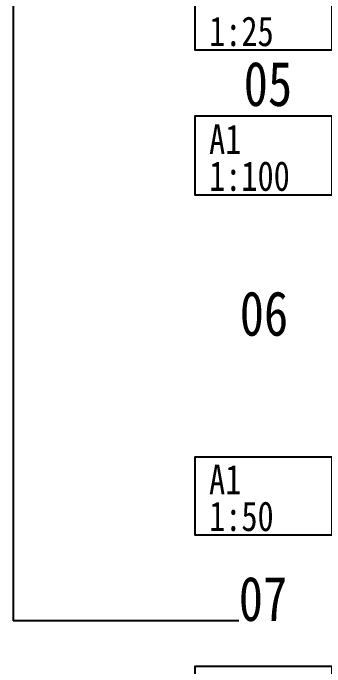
# Model space of a CAD drawing. Extents: x -518115 to 389031, y -231062 to 1628073.
# Drawn here: x -73282 to -2550, y 796693 to 945080 of the extents above; entities that cross this region are included whole.
import ezdxf

# ---------------------------------------------------------------- set-up
doc = ezdxf.new("R2010")
doc.units = 0
doc.header["$LTSCALE"] = 1000
doc.header["$MEASUREMENT"] = 0
doc.layers.add('text', color=7, linetype='Continuous')
doc.layers.add('图框', color=140, linetype='Continuous')
doc.styles.add('黑体', font='')
doc.styles.get('黑体').set_extended_font_data('SimHei')

msp = doc.modelspace()

# ---------------------------------------------------------------- linework, layer by layer
for p in [(-73281.7, 1136915.9), (-22087.7, 807122.3)]:
    msp.add_line(p, (-73281.7, 807122.3))
at = {"layer": 'text', "color": 2}
for points in [[(-985.9, 826573.7), (-31985.9, 826573.7), (-31985.9, 844382.1), (-985.9, 844382.1)], [(-985.9, 779065.3), (-31985.9, 779065.3), (-31985.9, 796873.7), (-985.9, 796873.7)]]:
    msp.add_lwpolyline(points, close=True, dxfattribs=at)
at = {"layer": '图框', "color": 2}
for points in [[(-985.9, 936632.1), (-31985.9, 936632.1), (-31985.9, 954632.1), (-985.9, 954632.1)], [(-985.9, 903782.1), (-31985.9, 903782.1), (-31985.9, 921782.1), (-985.9, 921782.1)]]:
    msp.add_lwpolyline(points, close=True, dxfattribs=at)

# ---------------------------------------------------------------- texts
at = {"layer": 'text', "color": 1, "style": '黑体', "width": 0.8}
for s, p in [('05', (-20966.1, 923986.7)), ('06', (-21869, 871865.9)), ('07', (-22087.7, 807122.3))]:
    msp.add_text(s, height=10094.18, dxfattribs=at).set_placement(p)
at = {"layer": 'text', "color": 2, "style": '黑体', "width": 0.8}
for s, p in [('A1', (-28832.6, 835856.5)), ('1:50', (-28822.7, 827530.4))]:
    msp.add_text(s, height=6729.45, dxfattribs=at).set_placement(p)
at = {"layer": '图框', "color": 2, "style": '黑体', "width": 0.8}
for s, p in [('1:25', (-28822.7, 937588.7)), ('A1', (-28822.7, 913064.8)), ('1:100', (-28822.7, 904738.7))]:
    msp.add_text(s, height=6729.45, dxfattribs=at).set_placement(p)

doc.saveas('drawing.dxf')
